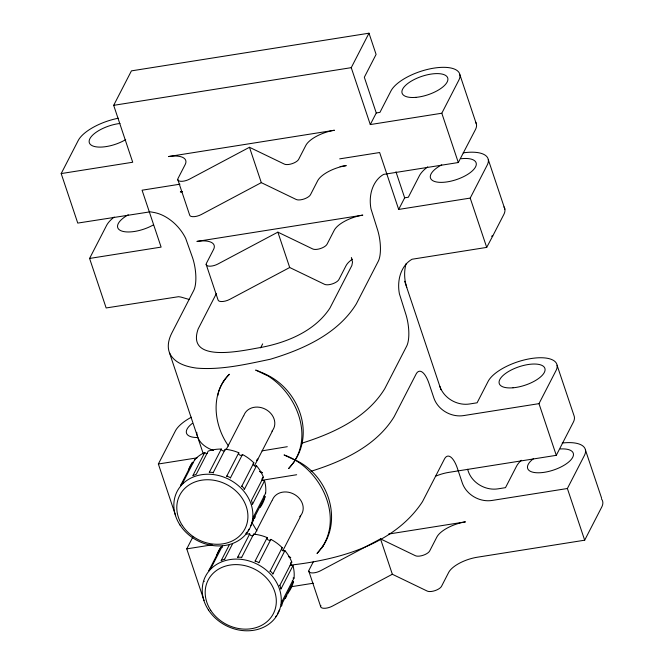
<?xml version="1.0" encoding="UTF-8"?>
<svg xmlns="http://www.w3.org/2000/svg" width="664" height="664" viewBox="0 0 664 664"><rect width="100%" height="100%" fill="white"/><g stroke="black" fill="none" stroke-linecap="round" stroke-linejoin="round"><path stroke-width="1" d="M262.114 478.412A2.034 1.726 27.2 0 0 264.579 480.802A40.753 34.445 27.2 0 1 265.633 493.219L253.673 516.451L253.092 519.895A2.042 1.726 27.2 0 1 252.768 519.779M290.475 563.877A2.034 1.726 27.2 0 0 292.973 565.67A40.745 34.445 27.2 0 1 294.027 578.087L282.067 601.318L281.494 604.763A2.042 1.726 27.2 0 1 281.162 604.647M217.792 395.603C219.12 387.427 223.569 380.032 229.404 374.255C209.932 393.329 213.758 425.309 228.541 446M406.277 263.384L405.687 265.177A52.19 44.114 27.2 0 0 405.372 282.15L406.775 287.537M491.476 236.185L492.754 235.986L503.793 214.547A36.678 14.799 -18.5 0 0 503.976 206.902M203.425 454.242L169.428 352.642C166.988 346.193 168.739 339.08 171.76 333.145L193.689 290.558A24.452 8.566 81 0 0 192.568 257.732L185.654 238.31A49.443 41.799 27.2 0 0 174.698 223.594C168.556 217.95 161.095 213.468 152.737 212.256A31.474 26.61 27.2 0 0 150.13 211.833L77.754 223.087L61.188 173.578L78.211 140.536A36.678 14.799 -18.5 0 1 118.275 118.233M61.188 173.578L132.717 162.24L113.677 105.335L131.422 70.874L368.993 33.2L376.09 54.415L364.328 77.265L376.264 112.955L370.288 124.566L441.809 113.229L458.832 80.178A36.678 14.799 -18.5 0 0 433.874 68.135A36.678 14.799 -18.5 0 0 390.971 90.935L379.933 112.374L376.264 112.955M189.622 299.588L181.139 297.123A31.474 26.61 27.2 0 0 178.525 296.7L106.149 307.955L89.582 258.445L106.605 225.395A36.678 14.799 -18.5 0 1 114.183 217.053M216.339 293.629L198.146 328.962C185.48 364.959 246.668 349.604 261.218 347.405C287.329 342.4 314.927 331.029 329.942 308.063L351.878 265.476L352.518 262.064L351.364 257.491M370.288 124.566L351.248 67.662L368.993 33.2M175.653 515.687L158.364 464.003L175.379 430.953A36.678 14.799 -18.5 0 1 191.365 417.216M180.874 485.699A2.034 1.726 27.2 0 1 180.575 485.517L192.543 462.293A2.034 1.726 27.2 0 0 193.498 462.692M180.575 485.517A40.753 34.453 27.2 0 1 182.799 482.852L194.76 459.629A40.753 34.445 27.2 0 1 204.786 452.458A2.034 1.726 27.2 0 0 207.467 453.396M204.786 452.458L192.826 475.69A40.753 34.453 27.2 0 1 196.237 474.328L208.205 451.097A40.753 34.453 27.2 0 1 221.295 449.055A2.034 1.726 27.2 0 0 223.419 450.906A2.034 1.726 27.2 0 0 225.237 449.271A40.753 34.445 27.2 0 1 238.799 452.748A2.042 1.726 27.2 0 0 239.945 455.155A2.042 1.726 27.2 0 0 242.484 454.5A40.753 34.445 27.2 0 1 253.831 462.816L241.87 486.048A2.042 1.726 27.2 0 0 241.472 486.496M209.401 472.594A2.034 1.726 27.2 0 1 209.334 472.287L221.303 449.055M213.194 473.092A2.034 1.726 27.2 0 0 213.277 472.494L225.237 449.271M226.233 449.511L243.406 416.112M204.047 600.555L186.758 548.871L192.9 536.935M226.723 476.561A2.042 1.726 27.2 0 1 226.839 475.98L238.799 452.748M230.367 477.98A2.042 1.726 27.2 0 0 230.516 477.723L242.484 454.5M254.412 465.896L272.273 431.268M243.987 489.227A2.042 1.726 27.2 0 0 244.559 488.978L256.52 465.754A2.042 1.726 27.2 0 1 253.25 463.829M209.592 570.7A2.042 1.726 27.2 0 1 208.977 570.384L220.938 547.153A2.042 1.726 27.2 0 0 222.232 547.584M208.977 570.384A40.753 34.453 27.2 0 1 211.193 567.72L222.357 546.04M463.198 152.861A36.678 14.799 -18.5 0 1 487.227 165.037L470.212 198.088L398.682 209.434L404.666 197.822L395.952 171.777M256.52 465.746A40.753 34.453 27.2 0 1 263.409 477.267L251.448 500.498L252.619 504.034A2.034 1.726 27.2 0 1 251.946 504.009M221.427 560.823A2.034 1.726 27.2 0 1 221.22 560.549L229.196 545.069M252.619 504.034L264.579 480.802M221.22 560.549A40.786 34.478 27.2 0 1 224.639 559.196L232.616 543.708M253.092 519.895L265.06 496.664A2.042 1.726 27.2 0 1 263.898 495.933M248.112 530.768L248.917 529.216M250.511 526.12L251.307 524.577M252.104 523.024L253.698 519.929M254.495 518.376L255.291 516.833M237.795 557.453A2.034 1.726 27.2 0 1 237.729 557.146L249.697 533.922A2.034 1.726 27.2 0 0 253.25 535.234M241.663 557.669A2.034 1.726 27.2 0 0 241.671 557.362L253.631 534.13A40.745 34.445 27.2 0 1 267.194 537.616A2.042 1.726 27.2 0 0 268.339 540.015A2.042 1.726 27.2 0 0 270.879 539.367A40.753 34.453 27.2 0 1 282.225 547.684A2.042 1.726 27.2 0 0 282.167 550.157A2.042 1.726 27.2 0 0 284.922 550.622A40.753 34.453 27.2 0 1 291.803 562.134L279.843 585.357A2.034 1.726 27.2 0 0 279.245 585.582M254.636 534.379L271.8 500.98M169.428 352.642C173.968 363.166 186.26 366.76 196.685 368.122C221.477 370.147 246.161 364.287 270.298 359.249C302.942 349.471 337.785 333.992 356.327 303.88L378.264 261.292A24.452 8.566 81 0 0 377.144 228.466L370.993 208.894A52.19 44.114 27.2 0 1 371.309 191.921C373.085 184.799 377.119 178.027 383.659 174.375L458.309 162.531L475.399 129.679A36.678 14.799 -18.5 0 0 475.573 122.035M255.117 561.429A2.042 1.726 27.2 0 1 255.233 560.848L267.194 537.616M258.761 562.84A2.042 1.726 27.2 0 0 258.918 562.591L270.879 539.367M269.866 571.364A2.042 1.726 27.2 0 1 270.265 570.915L282.225 547.684M282.806 550.755L300.667 516.127M272.688 573.995A2.042 1.726 27.2 0 0 272.954 573.845L284.922 550.622M280.681 588.91A2.034 1.726 27.2 0 0 281.013 588.893L292.973 565.67M281.494 604.763L293.455 581.531A2.042 1.726 27.2 0 1 292.293 580.801M277.311 614.084L279.702 609.436M281.295 606.34L282.092 604.796M285.288 598.596L286.881 595.5M287.678 593.956L288.475 592.404A40.753 34.453 27.2 0 0 293.455 581.531M313.516 561.404L309.042 570.077A8.151 3.287 -18.5 0 0 311.856 572.916A8.151 3.287 -18.5 0 0 320.513 570.774L380.505 538.886L415.415 555.726A8.151 3.287 -18.5 0 0 423.2 555.262A8.151 3.287 -18.5 0 0 429.691 550.946L436.846 537.068A24.452 9.869 -18.5 0 1 465.447 521.862L388.631 534.047M301.605 443.261C333.212 433.393 366.794 418.005 384.73 388.747L406.658 346.16A24.452 8.566 81 0 0 405.538 313.325L399.388 293.762A52.19 44.114 27.2 0 1 399.711 276.788C401.479 269.667 405.513 262.894 412.053 259.242L486.704 247.398L492.754 235.986M435.7 476.146A24.452 9.869 -18.5 0 1 448.881 472.361L556.283 455.33L538.985 403.646L556.009 370.595A36.678 14.799 -18.5 0 0 531.042 358.552A36.678 14.799 -18.5 0 0 488.14 381.36L477.101 402.791L469.564 403.986A24.452 20.667 27.2 0 1 439.842 386.357M556.283 455.33L573.298 422.279A36.678 14.799 -18.5 0 0 574.086 415.847L557.079 365.233M380.505 538.886L392.341 574.252L427.243 591.084A8.151 3.287 -18.5 0 0 435.028 590.628A8.151 3.287 -18.5 0 0 441.527 586.312L448.673 572.426A24.452 9.869 -18.5 0 1 477.275 557.229L584.677 540.197L567.38 488.513L584.403 455.462A36.678 14.799 -18.5 0 0 562.209 443.037M584.677 540.197L601.692 507.147A36.678 14.799 -18.5 0 0 601.518 499.004M294.708 461.223L288.608 468.585C318.762 436.862 293.197 382.73 255.657 370.089L265.816 374.878M323.102 546.09L317.01 553.452C347.156 521.73 321.592 467.597 284.051 454.956L294.21 459.745M260.587 347.87L262.67 343.877M295.123 460.252C315.026 429.16 295.97 386.099 263.044 373.193M321.6 548.207C343.263 518.659 327.385 474.229 295.032 459.961M223.303 381.617L224.938 379.235M275.444 616.997L276.514 615.636M245.896 533.433L247.049 532.13M249.473 147.283L189.481 179.164A8.151 3.287 -18.5 0 1 180.832 181.305A8.151 3.287 -18.5 0 1 178.018 178.467L185.165 164.589A24.452 9.869 -18.5 0 0 168.523 156.563L334.415 130.252A24.452 9.869 -18.5 0 0 305.813 145.457L298.667 159.335A8.151 3.287 -18.5 0 1 292.168 163.651A8.151 3.287 -18.5 0 1 284.383 164.116L249.473 147.283L261.309 182.642L296.21 199.482A8.151 3.287 -18.5 0 0 303.996 199.017A8.151 3.287 -18.5 0 0 310.495 194.701L317.641 180.815A24.452 9.869 -18.5 0 1 346.243 165.618L340.101 166.589M261.309 182.642L201.308 214.53A8.151 3.287 -18.5 0 1 189.589 214.854L177.761 179.496M277.867 232.143L217.875 264.031A8.151 3.287 -18.5 0 1 209.226 266.173A8.151 3.287 -18.5 0 1 206.413 263.334L213.559 249.457A24.452 9.869 -18.5 0 0 196.917 241.43L362.81 215.119A24.452 9.869 -18.5 0 0 334.208 230.325L327.061 244.203A8.151 3.287 -18.5 0 1 320.563 248.519A8.151 3.287 -18.5 0 1 312.777 248.983L277.867 232.143L289.703 267.509L324.605 284.341A8.151 3.287 -18.5 0 0 332.39 283.877A8.151 3.287 -18.5 0 0 338.889 279.569L346.044 265.683A24.452 9.869 -18.5 0 1 352.36 259.184M289.703 267.509L229.702 299.398A8.151 3.287 -18.5 0 1 217.983 299.721L206.155 264.363M392.341 574.252L332.34 606.141A8.151 3.287 -18.5 0 1 323.692 608.282A8.151 3.287 -18.5 0 1 320.878 605.443M310.984 471.291C342.591 461.422 376.173 446.042 394.109 416.776L416.037 374.189A24.452 8.566 81 0 1 429.118 383.792L433.858 397.968A24.452 20.667 27.2 0 0 463.58 415.598L538.985 403.646M287.28 446.706L262.031 450.864M296.659 474.735L261.699 480.346M113.677 105.335L351.248 67.662M179.961 184.194L142.071 190.203L161.111 247.108L89.582 258.445M339.702 158.862L379.642 152.529L398.682 209.434M404.666 197.822L408.327 197.241L419.366 175.802A36.678 14.799 -18.5 0 1 427.724 166.863M158.364 464.003L197.083 457.861M186.758 548.871L212.231 544.829M567.38 488.513L491.974 500.465A24.452 20.667 27.2 0 1 462.26 482.836L457.513 468.659A24.452 8.566 81 0 0 444.432 459.056L422.503 501.644C394.756 543.949 340.757 559.146 293.164 564.815L290.093 565.213M290.94 586.777L311.383 583.531A24.452 9.869 -18.5 0 1 313.4 583.258M213.567 450.474C206.272 448.017 198.777 442.971 197.125 434.97M226.839 475.98L230.516 477.723M255.233 560.848L258.918 562.591M259.641 471.49L262.363 472.751L259.591 471.448M288.94 556.772L290.757 557.619L288.906 556.747M241.87 486.048L244.559 488.978M270.265 570.915L272.954 573.845M251.88 522.526L256.935 530.868M279.843 585.357L281.013 588.893M320.621 606.464L308.785 571.106M459.911 74.808L476.47 124.317M488.306 159.675L504.864 209.177M585.474 450.092L601.625 498.216M441.809 113.229L458.309 162.531M470.212 198.088L486.704 247.398M404.675 281.254L440.954 389.693M467.58 469.257L468.236 471.224A24.452 20.667 27.2 0 0 497.959 488.853L505.495 487.658L516.534 466.219A36.678 14.799 -18.5 0 1 521.29 460.276M196.751 432.289L196.884 434.123M153.45 224.855A24.045 9.703 -18.5 0 1 121.271 230.864A24.045 9.703 -18.5 0 1 128.285 214.804M560.3 448.972A24.045 9.703 -18.5 0 1 570.21 460.617A24.045 9.703 -18.5 0 1 536.769 472.76A24.045 9.703 -18.5 0 1 533.408 458.733M461.156 158.729A24.045 9.703 -18.5 0 1 472.536 170.69A24.045 9.703 -18.5 0 1 436.597 181.994A24.045 9.703 -18.5 0 1 441.726 164.838M272.157 500.648A16.301 13.778 27.2 0 1 294.584 494.514A16.301 13.778 27.2 0 1 299.73 516.7M224.639 559.196A2.034 1.726 27.2 0 1 224.772 559.486M211.193 567.72A2.042 1.726 27.2 0 1 211.451 567.952M216.771 555.121A40.753 34.453 27.2 0 1 220.929 547.153M246.244 534.03A40.753 34.453 27.2 0 1 249.689 533.914M203.997 581.257A2.034 1.726 27.2 0 1 204.321 581.374M293.031 578.087A2.042 1.726 27.2 0 1 294.036 578.095M281.735 601.269A2.042 1.726 27.2 0 1 282.067 601.318M290.508 563.279A2.034 1.726 27.2 0 1 290.757 562.748M291.214 562.35A2.034 1.726 27.2 0 1 291.803 562.134M253.631 534.13A2.034 1.726 27.2 0 1 253.548 534.727M237.729 557.146A40.72 34.42 27.2 0 1 241.671 557.362M125.703 139.614A24.045 9.703 -18.5 0 1 89.358 142.843A24.045 9.703 -18.5 0 1 119.993 123.462M197.54 437.518A24.045 9.703 -18.5 0 1 192.253 423.458M243.763 415.78A16.301 13.778 27.2 0 1 265.7 409.373A16.301 13.778 27.2 0 1 271.983 431.135M265.06 496.664A40.753 34.453 27.2 0 1 260.081 507.537M188.377 470.253A40.753 34.453 27.2 0 1 192.535 462.285M194.76 459.629A2.034 1.726 27.2 0 1 195.017 459.853M182.799 482.852A2.034 1.726 27.2 0 1 183.056 483.085M265.301 493.169A2.042 1.726 27.2 0 1 265.642 493.227M253.333 516.401A2.042 1.726 27.2 0 1 253.673 516.451M262.57 477.665A2.034 1.726 27.2 0 1 263.409 477.267M253.316 463.538A2.042 1.726 27.2 0 1 253.831 462.825M209.334 472.287A40.67 34.379 27.2 0 1 213.277 472.494M257.798 459.123L256.578 460.592L257.798 459.123M182.401 191.597L180.359 191.921A24.452 9.869 -18.5 0 1 182.368 191.647M210.729 610.316A36.678 31 27.2 0 0 272.273 615.578A36.678 31 27.2 0 0 239.248 564.749A36.678 31 27.2 0 0 210.729 610.316M208.388 609.876A40.753 34.453 27.2 0 0 276.772 615.719A40.753 34.453 27.2 0 0 240.077 559.246A40.753 34.453 27.2 0 0 208.388 609.876M513.006 387.793A24.045 9.703 -18.5 0 0 544.92 368.495A24.045 9.703 -18.5 0 0 508.292 371.649A24.045 9.703 -18.5 0 0 513.006 387.793M415.83 97.367A24.045 9.703 -18.5 0 0 447.752 78.07A24.045 9.703 -18.5 0 0 411.124 81.224A24.045 9.703 -18.5 0 0 415.83 97.367M182.334 525.448A36.678 31 27.2 0 0 243.879 530.71A36.678 31 27.2 0 0 210.853 479.881A36.678 31 27.2 0 0 182.334 525.448M179.994 525.008A40.753 34.453 27.2 0 0 248.377 530.86A40.753 34.453 27.2 0 0 211.683 474.378A40.753 34.453 27.2 0 0 179.994 525.008"/></g></svg>
